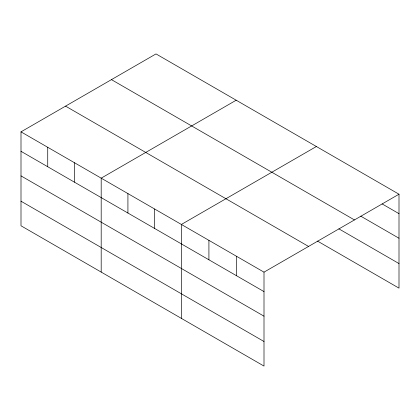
<?xml version="1.0" encoding="UTF-8"?>
<svg xmlns="http://www.w3.org/2000/svg" width="420" height="420" viewBox="0 0 420 420"><rect width="100%" height="100%" fill="white"/><g stroke="black" fill="none" stroke-linecap="round" stroke-linejoin="round"><path stroke-width="0.63" d="M21 131.859L264.002 272.155L264.002 366.082L21 225.787L21 131.859L155.999 53.918L399 194.213L399 288.141L317.504 241.091M236.192 100.217L101.189 178.159L101.189 272.081M316.381 146.512L181.382 224.453L181.382 318.381M264.002 272.155L399 194.213M382.137 203.926L399 213.659M360.78 216.174L399 238.24M111.452 79.637L354.449 219.933M338.861 228.842L399 263.56M65.552 106.139L308.548 246.435M21 151.31L264.002 291.601M21 175.886L264.002 316.181M21 201.206L264.002 341.502M236.46 256.252L236.46 275.704M208.918 240.356L208.918 259.802M154.649 209.024L154.649 228.47M127.922 193.589L127.922 213.04M74.461 162.724L74.461 182.175M47.728 147.294L47.728 166.74"/></g></svg>
